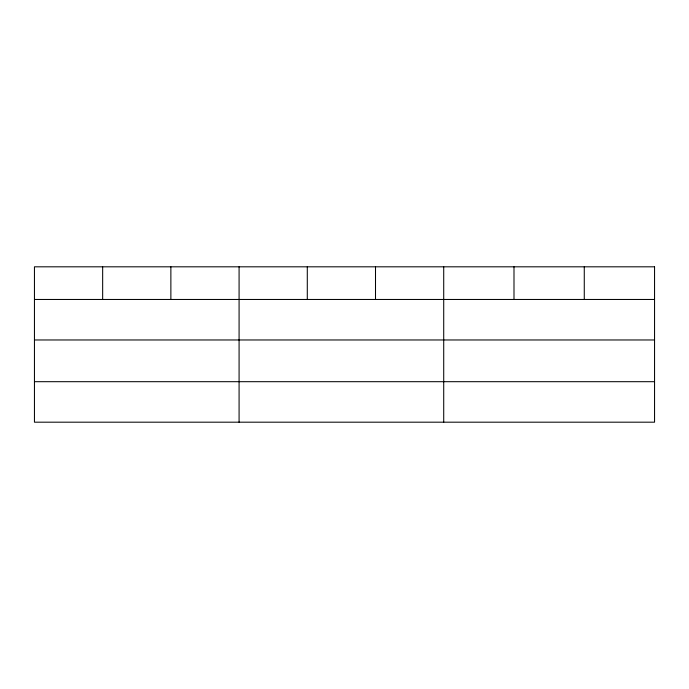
<?xml version="1.0" encoding="UTF-8"?>
<svg xmlns="http://www.w3.org/2000/svg" width="689" height="689" viewBox="0 0 689 689"><rect width="100%" height="100%" fill="white"/><g stroke="black" fill="none" stroke-linecap="round" stroke-linejoin="round"><path stroke-width="1.03" d="M34.45 299.465L654.55 299.465M34.45 339.97L654.55 339.97M34.45 381.689L654.55 381.689M584.272 266.815L584.272 299.465M513.994 266.815L513.994 299.465M443.716 266.815L443.716 422.185M375.505 266.815L375.505 299.465M307.294 266.815L307.294 299.465M239.083 266.815L239.083 422.185M170.872 266.815L170.872 299.465M102.661 266.815L102.661 299.465M654.55 266.815L34.45 266.815L34.45 422.185L654.55 422.185L654.55 266.815"/></g></svg>
